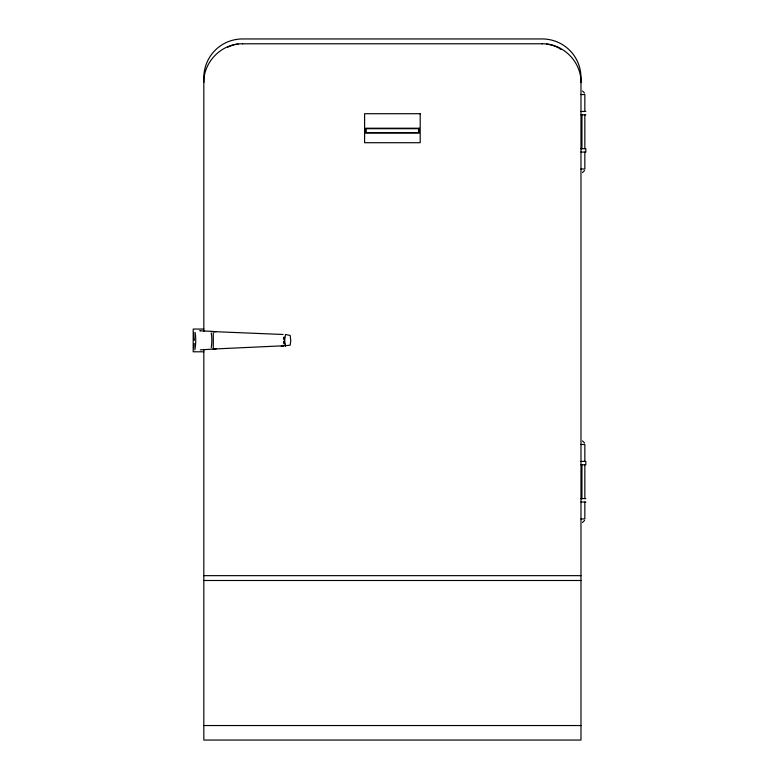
<?xml version="1.0" encoding="UTF-8"?>
<svg xmlns="http://www.w3.org/2000/svg" width="779" height="779" viewBox="0 0 779 779"><rect width="100%" height="100%" fill="white"/><g stroke="black" fill="none" stroke-linecap="round" stroke-linejoin="round"><path stroke-width="1.17" d="M213.271 333.052L213.242 333.052A32.095 2.113 90 0 1 213.271 347.609L213.242 349.041L283.098 345.808M283.595 337.385L283.566 338.368L284.462 338.368L284.539 337.385M203.825 82.467C203.387 61.736 221.937 43.264 242.668 43.79M216.163 348.914L200.291 349.878M584.581 170.494L582.468 172.587M584.581 520.421L582.468 522.514M281.268 346.158L290.168 345.175L290.771 340.725L290.168 335.476L285.513 334.483L284.851 338.368A14.324 8.812 90 0 0 284.851 342.283L285.104 344.23M242.512 43.79L542.291 43.79M580.978 94.551L584.844 94.551L584.844 111.475M580.978 111.475L585.808 111.475M580.978 114.864L585.808 114.864M580.978 148.711L585.808 148.711L585.808 152.09L580.978 152.09M580.978 169.014L584.844 169.014L584.844 152.09M203.825 329.059L193.192 329.059L193.192 351.787L203.825 351.787M199.658 330.754L200.437 330.754M210.992 331.611L212.219 331.611M283.439 337.385L284.676 337.385M283.556 339.342L284.413 339.342M283.439 343.257L284.676 343.257M580.978 444.478L584.844 444.478L584.844 461.402M580.978 461.402L585.808 461.402L585.808 464.781L580.978 464.781M580.978 498.628L585.808 498.628M580.978 502.017L585.808 502.017M580.978 518.941L584.844 518.941L584.844 502.017M203.825 575.652L580.978 575.652M203.825 580.491L580.978 580.491M203.825 725.541L580.978 725.541M283.098 346.158L283.079 345.204L282.699 346.158M283.098 334.483L213.242 331.611L214.994 331.708M200.446 330.793L216.143 331.611M542.135 43.79C562.866 43.264 581.416 61.736 580.978 82.467M582.468 90.977L584.581 93.071M582.468 440.904L584.581 442.998M285.523 346.158L285.133 344.23M193.562 332.331L194.399 340.326M584.844 114.864L584.844 148.711M584.844 464.781L584.844 498.628M581.942 114.834L581.942 148.682M581.942 464.781L581.942 498.628M203.825 331.494L203.825 77.627A38.677 38.677 0 0 1 242.512 38.95L542.291 38.95A38.677 38.677 0 0 1 580.978 77.627L580.978 740.05L203.825 740.05L203.825 349.391M227.546 47.285A33.838 33.838 0 0 1 233.758 44.948M234.83 44.676A33.838 33.838 0 0 1 238.092 44.082M546.712 44.082A33.838 33.838 0 0 1 555.242 46.37M556.255 46.808A33.838 33.838 0 0 1 558.241 47.792M559.215 48.327A33.838 33.838 0 0 1 561.094 49.496M195.11 332.331A38.658 29.154 -90 0 1 194.838 349.898M211.255 333.052A32.027 22.737 90 0 1 211.255 347.609M194.263 343.539A38.746 38.658 90 0 1 193.562 348.32M418.751 128.701L418.751 132.566L366.052 132.566L366.052 128.701L418.751 128.701M420.202 113.715L364.601 113.715L364.601 142.723L420.202 142.723L420.202 113.715M419.238 128.223L365.565 128.223L365.565 133.053L419.238 133.053L419.238 128.223M284.413 341.309L283.556 341.309L283.566 342.283L284.462 342.283L284.413 341.309"/></g></svg>
